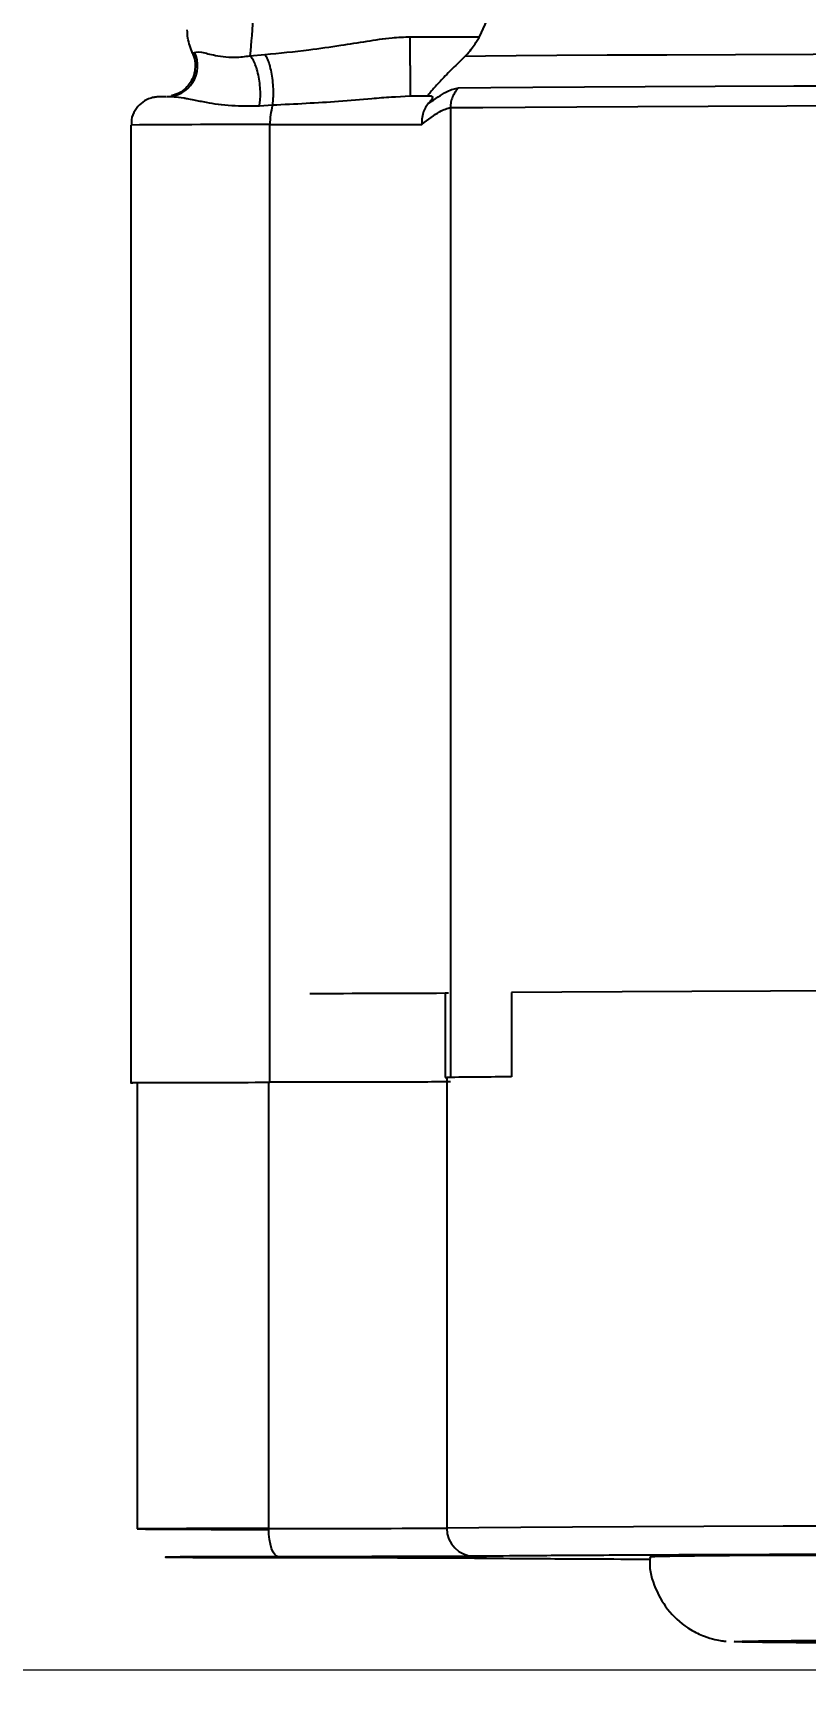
# Model space of a CAD drawing. Header units: millimetres. Extents: x 1953 to 4389, y 564 to 2287.
# Drawn here: x 2845.3 to 2872.7, y 756.5 to 815.7 of the extents above; entities that cross this region are included whole.
import ezdxf

# ---------------------------------------------------------------- set-up
doc = ezdxf.new("R2010")
doc.units = ezdxf.units.MM
doc.layers.add('AM_5', color=3, linetype='Continuous', lineweight=25)
doc.styles.add('SLDTEXTSTYLE1', font='txt.shx', dxfattribs={"width": 0.7, "bigfont": 'gbcbig.shx'})
doc.dimstyles.new('SLDDIMSTYLE12$0', dxfattribs={"dimtxt": 12, "dimasz": 10, "dimexe": 0, "dimexo": 0.0625, "dimgap": 0.875, "dimtad": 1, "dimdec": 1, "dimlfac": 1.8, "dimrnd": 1e-09, "dimzin": 12, "dimdsep": 46, "dimtxsty": 'SLDTEXTSTYLE1', "dimcen": 0.09, "dimdle": 8.16, "dimclrd": 3, "dimclre": 3, "dimadec": 0, "dimazin": 3, "dimtfac": 1, "dimtdec": 1, "dimtofl": 0, "dimtmove": 0, "dimatfit": 3, "dimfxl": 0, "dimfrac": 2, "dimtolj": 1, "dimlwd": 5, "dimlwe": 5, "dimarcsym": 0})

# ---------------------------------------------------------------- blocks, each defined once
blk = doc.blocks.new('*D77')
at = {"layer": 'AM_5', "color": 3, "lineweight": 5, "transparency": 16777216}
blk.add_line((2894.463, 999.26), (2744.123, 999.26), dxfattribs=at)
at = {"layer": 'AM_5', "color": 3, "linetype": 'Continuous', "lineweight": 5, "transparency": 16777216}
for p, q in [((2744.123, 989.26), (2744.123, 767.634)), ((2873.755, 757.634), (2744.123, 757.634))]:
    blk.add_line(p, q, dxfattribs=at)
at = {"layer": 'AM_5', "color": 3, "transparency": 16777216}
for points in [[(2742.457, 989.26), (2745.79, 989.26), (2744.123, 999.26)], [(2742.457, 767.634), (2745.79, 767.634), (2744.123, 757.634)]]:
    blk.add_solid(points, dxfattribs=at)
at = {"layer": 'Defpoints', "color": 0, "transparency": 16777216}
for p in [(2894.525, 999.26), (2744.123, 757.634), (2873.818, 757.634)]:
    blk.add_point(p, dxfattribs=at)
at = {"layer": 'AM_5', "color": 0, "transparency": 16777216, "insert": (2737.248, 831.547), "char_height": 12, "attachment_point": 5, "rotation": 90, "style": 'SLDTEXTSTYLE1'}
blk.add_mtext('\\A1;245', dxfattribs=at)
blk = doc.blocks.new('*D68')
at = {"layer": 'AM_5', "color": 3, "lineweight": 5, "transparency": 16777216}
blk.add_line((2873.724, 757.634), (2744.271, 757.634), dxfattribs=at)
at = {"layer": 'AM_5', "color": 3, "linetype": 'Continuous', "lineweight": 5, "transparency": 16777216}
for p, q in [((2744.271, 747.634), (2744.271, 722.562)), ((2872.828, 712.562), (2744.271, 712.562))]:
    blk.add_line(p, q, dxfattribs=at)
at = {"layer": 'AM_5', "color": 3, "transparency": 16777216}
for points in [[(2742.604, 747.634), (2745.937, 747.634), (2744.271, 757.634)], [(2742.604, 722.562), (2745.937, 722.562), (2744.271, 712.562)]]:
    blk.add_solid(points, dxfattribs=at)
at = {"layer": 'Defpoints', "color": 0, "transparency": 16777216}
for p in [(2873.786, 757.634), (2744.271, 712.562), (2872.891, 712.562)]:
    blk.add_point(p, dxfattribs=at)
at = {"layer": 'AM_5', "color": 0, "transparency": 16777216, "insert": (2737.396, 735.098), "char_height": 12, "attachment_point": 5, "rotation": 90, "style": 'SLDTEXTSTYLE1'}
blk.add_mtext('\\A1;45', dxfattribs=at)

msp = doc.modelspace()

# ---------------------------------------------------------------- linework, layer by layer
at = {"color": 7, "linetype": 'Continuous', "lineweight": 25}
for p, q in [((2861.134, 815.63), (2861.462, 816.345)), ((2858.673, 815.63), (2861.134, 815.63)), ((2850.933, 815.05), (2851.012, 815.073)), ((2852.979, 814.949), (2853.507, 814.998)), ((2860.605, 814.926), (2860.285, 814.611)), ((2850.279, 813.528), (2850.167, 813.503)), ((2853.781, 813.195), (2853.313, 813.17)), ((2858.673, 813.514), (2858.143, 813.487)), ((2858.673, 813.587), (2858.673, 813.514)), ((2859.425, 813.516), (2858.673, 813.514)), ((2860.099, 813.111), (2860.099, 778.684)), ((2848.752, 812.494), (2848.752, 778.494)), ((2853.687, 778.509), (2853.687, 812.509)), ((2859.909, 781.682), (2859.909, 778.682)), ((2859.909, 781.682), (2860.032, 781.682)), ((2862.266, 781.702), (2862.266, 778.702)), ((2848.975, 778.494), (2848.975, 762.652)), ((2853.643, 762.666), (2853.643, 778.509)), ((2859.966, 778.682), (2859.966, 762.682)), ((2870.175, 758.652), (2870.229, 758.654))]:
    msp.add_line(p, q, dxfattribs=at)
at = {"color": 7, "linetype": 'Continuous', "lineweight": 25, "flags": 128}
for points in [[(2858.673, 814.611), (2858.673, 814.773), (2858.673, 814.932), (2858.673, 815.083), (2858.673, 815.224), (2858.673, 815.352), (2858.673, 815.464), (2858.673, 815.558), (2858.673, 815.63)], [(2924.696, 815.073), (2919.502, 815.071), (2914.396, 815.068), (2909.402, 815.064), (2904.541, 815.059), (2899.838, 815.054), (2895.312, 815.048), (2890.985, 815.041), (2886.876, 815.034), (2883.005, 815.026), (2879.389, 815.018), (2876.044, 815.009), (2872.986, 815), (2870.229, 814.99), (2867.785, 814.98), (2865.666, 814.97), (2863.881, 814.959), (2862.438, 814.948), (2861.345, 814.937), (2860.605, 814.926)], [(2860.387, 813.818), (2861.535, 813.829), (2863.028, 813.84), (2864.859, 813.85), (2867.02, 813.861), (2869.502, 813.871), (2872.293, 813.881), (2875.381, 813.89), (2878.752, 813.899), (2882.391, 813.907), (2886.282, 813.915), (2890.407, 813.922), (2894.748, 813.929), (2899.286, 813.935), (2904, 813.94), (2908.869, 813.945), (2913.872, 813.948), (2918.986, 813.952), (2924.189, 813.954)], [(2860.099, 813.111), (2861.251, 813.122), (2862.75, 813.133), (2864.587, 813.144), (2866.757, 813.154), (2869.247, 813.164), (2872.049, 813.174), (2875.148, 813.183), (2878.532, 813.192), (2882.184, 813.2), (2886.089, 813.208), (2890.229, 813.215), (2894.587, 813.222), (2899.141, 813.228), (2903.872, 813.233), (2908.76, 813.238), (2913.781, 813.242), (2918.914, 813.245), (2924.135, 813.248)], [(2924.362, 781.82), (2919.037, 781.817), (2913.802, 781.814), (2908.683, 781.81), (2903.703, 781.805), (2898.886, 781.8), (2894.253, 781.794), (2889.826, 781.787), (2885.626, 781.78), (2881.672, 781.772), (2877.983, 781.763), (2874.575, 781.754), (2871.465, 781.744), (2868.667, 781.734), (2866.193, 781.724), (2864.056, 781.713), (2862.266, 781.702)], [(2924.362, 762.82), (2919.103, 762.817), (2913.932, 762.814), (2908.874, 762.81), (2903.95, 762.806), (2899.183, 762.8), (2894.595, 762.794), (2890.207, 762.788), (2886.037, 762.78), (2882.106, 762.773), (2878.431, 762.764), (2875.029, 762.755), (2871.914, 762.746), (2869.102, 762.736), (2866.604, 762.726), (2864.433, 762.715), (2862.597, 762.704), (2861.106, 762.693), (2859.966, 762.682)], [(2853.995, 761.664), (2853.926, 761.684), (2853.86, 761.741), (2853.799, 761.834), (2853.746, 761.958), (2853.702, 762.11), (2853.67, 762.283), (2853.65, 762.471), (2853.643, 762.666)], [(2861.375, 761.652), (2861.198, 761.649), (2860.678, 761.646), (2859.852, 761.644), (2858.775, 761.642), (2857.521, 761.641), (2856.175, 761.64), (2854.829, 761.641), (2853.575, 761.642), (2852.498, 761.644), (2851.672, 761.646), (2851.152, 761.649), (2850.975, 761.652), (2851.152, 761.654), (2851.672, 761.657), (2852.498, 761.659), (2853.575, 761.661), (2854.829, 761.662), (2856.175, 761.663), (2857.521, 761.662), (2858.775, 761.661), (2859.852, 761.659), (2860.678, 761.657), (2861.198, 761.654), (2861.375, 761.652)], [(2853.995, 761.639), (2853.926, 761.658), (2853.92, 761.662)], [(2860.949, 761.621), (2860.758, 761.64), (2860.688, 761.657)], [(2922.413, 761.8), (2917.542, 761.798), (2912.777, 761.794), (2908.14, 761.79), (2903.656, 761.785), (2899.346, 761.779), (2895.232, 761.773), (2891.334, 761.766), (2887.673, 761.759), (2884.265, 761.751), (2881.128, 761.742), (2878.278, 761.733), (2875.729, 761.724), (2873.494, 761.714), (2871.583, 761.704), (2870.007, 761.694), (2868.772, 761.684), (2867.886, 761.673), (2867.353, 761.662), (2867.175, 761.652), (2867.175, 761.652)]]:
    msp.add_lwpolyline(points, dxfattribs=at)
at = {"color": 7, "linetype": 'Continuous', "lineweight": 25}
for centre, radius, start, end in [((2850.021, 814.597), 1.1, 270.09999, 25.63662), ((2856.001, 812.543), 2.314, 163.65187, 180.85663), ((2852.605, 358.726), 453.784, 89.86336, 90.48649), ((2852.867, 2710.87), 1898.362, 270.024744, 270.187646), ((2855.197, 1568.552), 786.885, 269.993192, 270.343129), ((2865.457, 281.068), 497.644, 90.36744, 90.63226), ((2859.571, 812.419), 33.739, 270.57375, 270.66978), ((2852.638, 332.237), 430.43, 89.86614, 90.48756), ((2852.861, 1265.382), 502.745, 269.55713, 270.08916), ((2854.136, 1805.004), 1042.338, 269.972937, 270.320473), ((2860.958, 762.674), 0.992, 179.54189, 269.50442)]:
    msp.add_arc(centre, radius, start, end, dxfattribs=at)
for points, knots in [([(2853.497, 837.075), (2853.495, 835.884), (2853.492, 833.48), (2853.467, 830.331), (2853.434, 827.652), (2853.398, 825.429), (2853.35, 823.118), (2853.286, 820.743), (2853.2, 818.412), (2853.098, 816.339), (2853.019, 815.423), (2852.979, 814.949)], [0, 0, 0, 0, 0.121733, 0.245653, 0.329531, 0.414385, 0.500215, 0.61122, 0.731521, 0.861116, 1, 1, 1, 1]), ([(2850.933, 815.05), (2850.867, 815.225), (2850.767, 815.494), (2850.756, 815.78), (2850.752, 815.88)], [0, 0, 0, 0, 0.649785, 1, 1, 1, 1]), ([(2853.507, 814.998), (2854.032, 815.049), (2854.949, 815.139), (2856.14, 815.315), (2857.113, 815.466), (2857.923, 815.595), (2858.455, 815.62), (2858.673, 815.63)], [0, 0, 0, 0, 0.299879, 0.524041, 0.708513, 0.880518, 1, 1, 1, 1]), ([(2860.605, 814.926), (2860.671, 814.993), (2860.802, 815.13), (2860.947, 815.332), (2861.059, 815.511), (2861.108, 815.59), (2861.134, 815.63)], [0, 0, 0, 0, 0.257441, 0.516937, 0.75032, 1, 1, 1, 1]), ([(2850.933, 815.05), (2850.967, 814.957), (2851.026, 814.796), (2851.039, 814.527), (2850.994, 814.26), (2850.874, 814.003), (2850.692, 813.785), (2850.469, 813.611), (2850.28, 813.562), (2850.189, 813.538)], [0, 0, 0, 0, 0.152916, 0.265704, 0.414004, 0.570286, 0.70005, 0.853997, 1, 1, 1, 1]), ([(2851.012, 815.073), (2851.076, 815.091), (2851.17, 815.118), (2851.845, 814.933), (2852.432, 814.886), (2852.8, 814.928), (2852.979, 814.949)], [0, 0, 0, 0, 0.528089, 0.775708, 0.891023, 1, 1, 1, 1]), ([(2853.313, 813.17), (2853.323, 813.234), (2853.345, 813.369), (2853.352, 813.622), (2853.337, 813.907), (2853.295, 814.203), (2853.23, 814.476), (2853.15, 814.699), (2853.064, 814.861), (2853.006, 814.921), (2852.979, 814.949)], [0, 0, 0, 0, 0.111182, 0.233505, 0.364552, 0.500409, 0.6362, 0.767065, 0.889124, 1, 1, 1, 1]), ([(2853.781, 813.195), (2853.789, 813.258), (2853.808, 813.391), (2853.816, 813.642), (2853.804, 813.93), (2853.77, 814.23), (2853.716, 814.51), (2853.649, 814.739), (2853.578, 814.907), (2853.53, 814.969), (2853.507, 814.998)], [0, 0, 0, 0, 0.11075, 0.232867, 0.363941, 0.5, 0.636059, 0.767133, 0.88925, 1, 1, 1, 1]), ([(2858.673, 814.611), (2858.673, 814.467), (2858.673, 814.177), (2858.673, 813.824), (2858.673, 813.618), (2858.673, 813.59), (2858.673, 813.587)], [0, 0, 0, 0, 0.320589, 0.641179, 0.961768, 1, 1, 1, 1]), ([(2860.285, 814.611), (2860.141, 814.467), (2859.869, 814.194), (2859.576, 813.88), (2859.41, 813.691), (2859.33, 813.59), (2859.287, 813.525), (2859.296, 813.517), (2859.3, 813.514)], [0, 0, 0, 0, 0.296371, 0.561408, 0.679693, 0.791742, 0.896327, 1, 1, 1, 1]), ([(2859.322, 813.265), (2859.553, 813.423), (2860.015, 813.739), (2860.263, 813.791), (2860.387, 813.818)], [0, 0, 0, 0, 0.500652, 1, 1, 1, 1]), ([(2850.004, 813.497), (2849.968, 813.497), (2849.847, 813.496), (2849.788, 813.496), (2849.734, 813.494), (2849.697, 813.493), (2849.636, 813.487), (2849.532, 813.473), (2849.34, 813.417), (2849.095, 813.271), (2848.88, 813.017), (2848.758, 812.739), (2848.766, 812.558), (2848.769, 812.494)], [0, 0, 0, 0, 0.0976557, 0.3295234, 0.452296, 0.509732, 0.5315764, 0.5558632, 0.6229708, 0.7197137, 0.8268133, 0.9390365, 1, 1, 1, 1]), ([(2853.313, 813.17), (2852.976, 813.164), (2852.264, 813.153), (2851.509, 813.276), (2851.032, 813.369), (2850.784, 813.417), (2850.375, 813.49), (2850.188, 813.494), (2850.023, 813.498)], [0, 0, 0, 0, 0.184208, 0.388471, 0.517104, 0.601053, 0.648132, 1, 1, 1, 1]), ([(2858.143, 813.487), (2858.096, 813.485), (2857.804, 813.471), (2857.159, 813.406), (2855.802, 813.297), (2854.577, 813.235), (2853.781, 813.195)], [0, 0, 0, 0, 0.032468, 0.200671, 0.480525, 1, 1, 1, 1]), ([(2859.322, 813.265), (2859.284, 813.218), (2859.204, 813.118), (2859.122, 812.926), (2859.079, 812.722), (2859.083, 812.581), (2859.085, 812.519)], [0, 0, 0, 0, 0.239149, 0.497163, 0.778524, 1, 1, 1, 1]), ([(2859.085, 812.519), (2859.31, 812.691), (2859.75, 813.026), (2859.984, 813.083), (2860.099, 813.111)], [0, 0, 0, 0, 0.51151, 1, 1, 1, 1]), ([(2859.425, 813.516), (2859.447, 813.51), (2859.48, 813.502), (2859.442, 813.416), (2859.39, 813.343), (2859.343, 813.29), (2859.322, 813.265)], [0, 0, 0, 0, 0.546902, 0.785535, 0.902249, 1, 1, 1, 1]), ([(2848.975, 778.491), (2848.876, 778.492), (2848.622, 778.494), (2849.004, 778.499), (2850.011, 778.503), (2851.605, 778.507), (2852.993, 778.508), (2853.687, 778.509)], [0, 0, 0, 0, 0.138213, 0.35366, 0.569106, 0.784553, 1, 1, 1, 1]), ([(2853.995, 761.664), (2853.441, 761.663), (2852.308, 761.662), (2850.998, 761.659), (2850.161, 761.656), (2849.884, 761.652), (2850.161, 761.648), (2850.998, 761.644), (2852.308, 761.641), (2853.441, 761.64), (2853.995, 761.639)], [0, 0, 0, 0, 0.122089, 0.25, 0.377911, 0.5, 0.622089, 0.75, 0.877911, 1, 1, 1, 1]), ([(2860.949, 761.682), (2860.716, 761.68), (2860.241, 761.676), (2858.656, 761.671), (2856.564, 761.667), (2854.842, 761.665), (2853.995, 761.664)], [0, 0, 0, 0, 0.245796, 0.5, 0.754204, 1, 1, 1, 1]), ([(2853.995, 761.639), (2854.842, 761.638), (2856.564, 761.637), (2858.656, 761.632), (2860.241, 761.627), (2860.716, 761.623), (2860.949, 761.621)], [0, 0, 0, 0, 0.245796, 0.5, 0.754204, 1, 1, 1, 1]), ([(2924.541, 761.818), (2922.045, 761.817), (2917.008, 761.814), (2909.631, 761.809), (2902.389, 761.802), (2895.41, 761.793), (2888.807, 761.783), (2882.713, 761.771), (2877.221, 761.758), (2872.409, 761.744), (2868.346, 761.729), (2865.077, 761.714), (2862.538, 761.698), (2861.476, 761.687), (2860.949, 761.682)], [0, 0, 0, 0, 0.079959, 0.161371, 0.244142, 0.328893, 0.414217, 0.5, 0.585778, 0.671102, 0.755858, 0.838624, 0.920039, 1, 1, 1, 1]), ([(2860.949, 761.621), (2861.481, 761.616), (2862.555, 761.605), (2864.69, 761.591), (2866.493, 761.583), (2867.189, 761.58)], [0, 0, 0, 0, 0.376395, 0.759633, 1, 1, 1, 1]), ([(2867.196, 761.649), (2867.189, 761.597), (2867.14, 761.223), (2867.356, 760.521), (2867.844, 759.673), (2868.5, 759.123), (2869.087, 758.841), (2869.498, 758.722), (2869.783, 758.674), (2869.853, 758.668), (2869.895, 758.664)], [0, 0, 0, 0, 0.030661, 0.221524, 0.412563, 0.604262, 0.714262, 0.802035, 0.882755, 1, 1, 1, 1]), ([(2873.48, 758.607), (2873.261, 758.608), (2872.306, 758.614), (2871.276, 758.625), (2870.333, 758.638), (2870.228, 758.647), (2870.175, 758.652)], [0, 0, 0, 0, 0.093549, 0.407564, 0.703776, 1, 1, 1, 1]), ([(2870.229, 758.654), (2870.277, 758.658), (2870.384, 758.666), (2871.253, 758.679), (2872.734, 758.692), (2874.91, 758.706), (2877.74, 758.719), (2881.254, 758.732), (2885.408, 758.744), (2890.152, 758.755), (2895.413, 758.765), (2901.105, 758.774), (2907.127, 758.782), (2913.351, 758.788), (2919.716, 758.793), (2926.069, 758.796), (2932.408, 758.798), (2938.675, 758.798), (2944.942, 758.798), (2951.281, 758.796), (2957.633, 758.793), (2963.999, 758.788), (2970.222, 758.782), (2976.245, 758.774), (2981.937, 758.765), (2987.198, 758.755), (2991.942, 758.744), (2996.096, 758.732), (2999.61, 758.719), (3002.44, 758.706), (3004.615, 758.692), (3006.096, 758.679), (3006.968, 758.666), (3007.075, 758.658), (3007.123, 758.654)], [0, 0, 0, 0, 0.023828, 0.053273, 0.084485, 0.115699, 0.147957, 0.180726, 0.213842, 0.247136, 0.28043, 0.313546, 0.346314, 0.378573, 0.409785, 0.440999, 0.470442, 0.499888, 0.529332, 0.558778, 0.58999, 0.621203, 0.653462, 0.68623, 0.719347, 0.752641, 0.785934, 0.819051, 0.851819, 0.884078, 0.915289, 0.946503, 0.975948, 1, 1, 1, 1])]:
    msp.add_open_spline(points, degree=3, knots=knots, dxfattribs=at)
for points in [[(2860.387, 813.818), (2860.344, 813.769), (2860.258, 813.671), (2860.169, 813.495), (2860.11, 813.307), (2860.103, 813.176), (2860.099, 813.111)], [(2860.099, 778.525), (2859.877, 778.523), (2859.433, 778.52), (2857.973, 778.515), (2856.061, 778.511), (2854.478, 778.51), (2853.687, 778.509)]]:
    msp.add_open_spline(points, degree=3, dxfattribs=at)

# ---------------------------------------------------------------- dimensions: what is measured, and where the dimension line sits
at = {"layer": 'AM_5'}
dim = msp.add_linear_dim(base=(2744.123, 757.634), p1=(2894.525, 999.26), p2=(2873.818, 757.634), angle=90, text='245', dimstyle='SLDDIMSTYLE12$0', override={"dimlfac": 1}, dxfattribs=at)
dim.commit()
dim.dimension.update_dxf_attribs({"geometry": '*D77', "text_midpoint": (2744.123, 831.547), "dimtype": 160})
dim = msp.add_linear_dim(base=(2744.271, 712.562), p1=(2873.786, 757.634), p2=(2872.891, 712.562), angle=90, text='45', dimstyle='SLDDIMSTYLE12$0', override={"dimlfac": 1, "dimpost": ''}, dxfattribs=at)
dim.commit()
dim.dimension.update_dxf_attribs({"geometry": '*D68', "text_midpoint": (2737.396, 735.098)})

doc.saveas('drawing.dxf')
